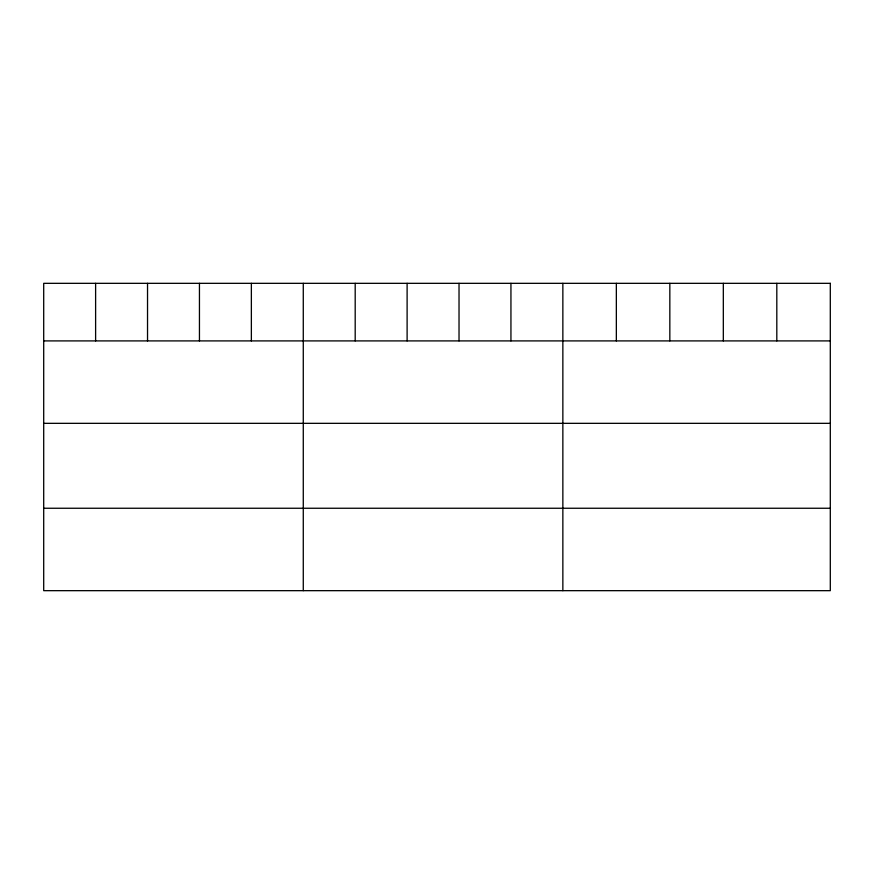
<?xml version="1.0" encoding="UTF-8"?>
<svg xmlns="http://www.w3.org/2000/svg" width="874" height="874" viewBox="0 0 874 874"><rect width="100%" height="100%" fill="white"/><g stroke="black" fill="none" stroke-linecap="round" stroke-linejoin="round"><path stroke-width="1.31" d="M43.7 340.904L830.3 340.904M43.7 423.333L830.3 423.333M43.7 508.253L830.3 508.253M776.811 283.329L776.811 340.904M723.322 283.329L723.322 340.904M669.834 283.329L669.834 340.904M616.345 283.329L616.345 340.904M562.856 283.329L562.856 590.671M510.94 283.329L510.94 340.904M459.025 283.329L459.025 340.904M407.109 283.329L407.109 340.904M355.194 283.329L355.194 340.904M303.278 283.329L303.278 590.671M251.362 283.329L251.362 340.904M199.447 283.329L199.447 340.904M147.531 283.329L147.531 340.904M95.616 283.329L95.616 340.904M830.3 283.329L43.7 283.329L43.7 590.671L830.3 590.671L830.3 283.329"/></g></svg>
